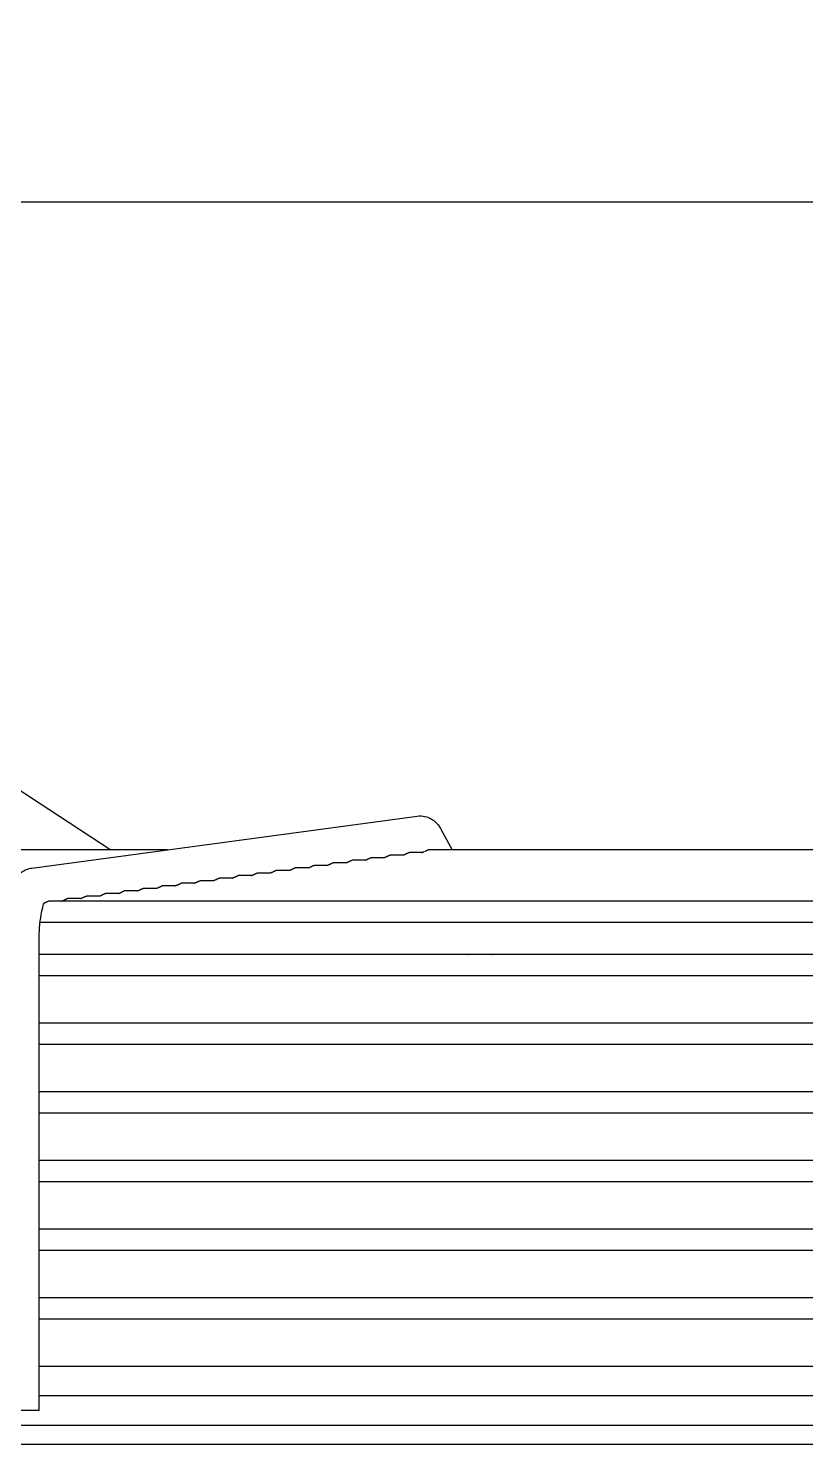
# Model space of a CAD drawing. Header units: millimetres. Extents: x 17891 to 32328, y 18593 to 29476.
# Drawn here: x 18230.04 to 18234.14, y 18984.1 to 18991.61 of the extents above; entities that cross this region are included whole.
import ezdxf

# ---------------------------------------------------------------- set-up
doc = ezdxf.new("R2010")
doc.units = ezdxf.units.MM
doc.header["$LTSCALE"] = 5
doc.layers.add('UNIT', color=6, linetype='Continuous')
doc.styles.add('SUBMITTAL', font='romans.shx', dxfattribs={"width": 0.75})
doc.dimstyles.new('SUBMITTAL', dxfattribs={"dimtxt": 0.09375, "dimasz": 0.09375, "dimexe": 0.03125, "dimexo": 0.0625, "dimgap": 0.0625, "dimtad": 0, "dimdec": 4, "dimzin": 4, "dimdsep": 46, "dimlunit": 4, "dimtxsty": 'SUBMITTAL', "dimcen": 0.09375, "dimclre": 6, "dimadec": 0, "dimazin": 0, "dimtfac": 1, "dimtdec": 0, "dimtofl": 0, "dimtmove": 0, "dimatfit": 3, "dimfxl": 0, "dimfrac": 2, "dimtolj": 1, "dimtzin": 4, "dimarcsym": 0})

msp = doc.modelspace()

# ---------------------------------------------------------------- linework, layer by layer
at = {"layer": 'UNIT'}
for p, q in [((18229.109, 18990.6942), (18239.1883, 18990.6942)), ((18229.5336, 18987.8889), (18230.4706, 18987.2749)), ((18230.0539, 18987.1783), (18232.0893, 18987.4529)), ((18232.2142, 18987.383), (18232.2741, 18987.2749)), ((18230.77, 18987.2749), (18229.2644, 18987.2749)), ((18231.9137, 18987.2331), (18231.845, 18987.2331)), ((18232.0139, 18987.2466), (18231.9452, 18987.2466)), ((18232.1138, 18987.2601), (18232.0455, 18987.2601)), ((18236.1499, 18987.2749), (18232.1474, 18987.2749)), ((18231.3126, 18987.1522), (18231.2437, 18987.1522)), ((18231.4128, 18987.1657), (18231.3439, 18987.1657)), ((18231.513, 18987.1791), (18231.4441, 18987.1791)), ((18231.6132, 18987.1926), (18231.5443, 18987.1926)), ((18231.7133, 18987.2061), (18231.6446, 18987.2061)), ((18231.8135, 18987.2196), (18231.7448, 18987.2196)), ((18230.8117, 18987.0847), (18230.7425, 18987.0847)), ((18230.9119, 18987.0982), (18230.8428, 18987.0982)), ((18231.012, 18987.1117), (18230.943, 18987.1117)), ((18231.1122, 18987.1252), (18231.0432, 18987.1252)), ((18231.2124, 18987.1387), (18231.1434, 18987.1387)), ((18238.1561, 18987.0037), (18230.1412, 18987.0037)), ((18230.3108, 18987.0172), (18230.2414, 18987.0172)), ((18230.4109, 18987.0307), (18230.3416, 18987.0307)), ((18230.5111, 18987.0442), (18230.4419, 18987.0442)), ((18230.6113, 18987.0577), (18230.5421, 18987.0577)), ((18230.7115, 18987.0712), (18230.6423, 18987.0712)), ((18230.0975, 18986.8935), (18238.1997, 18986.8935)), ((18230.0917, 18984.3163), (18230.0917, 18986.7856)), ((18238.2056, 18986.7218), (18230.0917, 18986.7218)), ((18230.1206, 18986.7232), (18230.1228, 18986.7218)), ((18230.8703, 18986.7232), (18230.8703, 18986.7218)), ((18230.0917, 18986.6115), (18238.2056, 18986.6115)), ((18238.2056, 18986.3596), (18230.0917, 18986.3596)), ((18230.0917, 18986.2493), (18238.2056, 18986.2493)), ((18238.2056, 18985.9974), (18230.0917, 18985.9974)), ((18230.0917, 18985.8871), (18238.2056, 18985.8871)), ((18238.2056, 18985.6352), (18230.0917, 18985.6352)), ((18230.0917, 18985.5249), (18238.2056, 18985.5249)), ((18238.2056, 18985.2729), (18230.0917, 18985.2729)), ((18230.0917, 18985.1627), (18238.2056, 18985.1627)), ((18238.2056, 18984.9107), (18230.0917, 18984.9107)), ((18230.0917, 18984.8005), (18238.2056, 18984.8005)), ((18238.2056, 18984.5485), (18230.0917, 18984.5485)), ((18230.0917, 18984.395), (18238.2056, 18984.395)), ((18230.0917, 18984.3163), (18229.8948, 18984.3163)), ((18229.5227, 18984.2395), (18238.7746, 18984.2395)), ((18217.2786, 18984.1391), (18251.0187, 18984.1391))]:
    msp.add_line(p, q, dxfattribs=at)
for start_param, end_param in [(0.23649, 0.259134), (1.752338, 1.774981)]:
    msp.add_ellipse((18232.4322, 18986.7872), major_axis=(-0.0861, -0.0478), ratio=0.875426, start_param=start_param, end_param=end_param, dxfattribs=at)
for points, knots in [([(18232.0893, 18987.4529), (18232.1026, 18987.4547), (18232.1166, 18987.454), (18232.1423, 18987.4482), (18232.1537, 18987.4432), (18232.1727, 18987.4319), (18232.1804, 18987.4256), (18232.1932, 18987.4132), (18232.1983, 18987.407), (18232.2071, 18987.3949), (18232.2108, 18987.389), (18232.2141, 18987.3831), (18232.2141, 18987.383), (18232.2142, 18987.383)], [3.1066861, 3.1066861, 3.1066861, 3.1066861, 3.1999885, 3.1999885, 3.2942363, 3.2942363, 3.388484, 3.388484, 3.4827318, 3.4827318, 3.5769796, 3.5769796, 3.577925, 3.577925, 3.577925, 3.577925]), ([(18231.8135, 18987.2196), (18231.8148, 18987.2201), (18231.816, 18987.2206), (18231.8172, 18987.221), (18231.8185, 18987.2215), (18231.8197, 18987.222), (18231.8209, 18987.2225), (18231.822, 18987.223), (18231.8232, 18987.2235), (18231.8242, 18987.224), (18231.8253, 18987.2245), (18231.8264, 18987.225), (18231.8273, 18987.2254), (18231.8283, 18987.2259), (18231.8293, 18987.2263), (18231.8302, 18987.2268), (18231.831, 18987.2272), (18231.8319, 18987.2276), (18231.8327, 18987.228), (18231.8335, 18987.2284), (18231.8343, 18987.2288), (18231.835, 18987.2292), (18231.8357, 18987.2295), (18231.8364, 18987.2299), (18231.8371, 18987.2302), (18231.8377, 18987.2305), (18231.8384, 18987.2308), (18231.8389, 18987.231), (18231.8395, 18987.2313), (18231.84, 18987.2315), (18231.8406, 18987.2318), (18231.8411, 18987.232), (18231.8415, 18987.2322), (18231.842, 18987.2323), (18231.8424, 18987.2325), (18231.8428, 18987.2326), (18231.8432, 18987.2328), (18231.8435, 18987.2329), (18231.8438, 18987.233), (18231.8441, 18987.233), (18231.8444, 18987.2331), (18231.8447, 18987.2331), (18231.8449, 18987.2331), (18231.8449, 18987.2331), (18231.845, 18987.2331), (18231.845, 18987.2331)], [0.17268, 0.17268, 0.17268, 0.17268, 0.195122, 0.195122, 0.195122, 0.2195122, 0.2195122, 0.2195122, 0.2439024, 0.2439024, 0.2439024, 0.2682927, 0.2682927, 0.2682927, 0.2926829, 0.2926829, 0.2926829, 0.3170732, 0.3170732, 0.3170732, 0.3414634, 0.3414634, 0.3414634, 0.3658537, 0.3658537, 0.3658537, 0.3902439, 0.3902439, 0.3902439, 0.4146341, 0.4146341, 0.4146341, 0.4390244, 0.4390244, 0.4390244, 0.4634146, 0.4634146, 0.4634146, 0.4878049, 0.4878049, 0.4878049, 0.5121951, 0.5121951, 0.5121951, 0.515732, 0.515732, 0.515732, 0.515732]), ([(18231.9137, 18987.2331), (18231.915, 18987.2336), (18231.9162, 18987.2341), (18231.9174, 18987.2345), (18231.9187, 18987.235), (18231.9199, 18987.2355), (18231.9211, 18987.236), (18231.9223, 18987.2365), (18231.9234, 18987.237), (18231.9245, 18987.2375), (18231.9256, 18987.238), (18231.9266, 18987.2385), (18231.9276, 18987.2389), (18231.9286, 18987.2394), (18231.9295, 18987.2399), (18231.9304, 18987.2403), (18231.9313, 18987.2407), (18231.9321, 18987.2411), (18231.9329, 18987.2415), (18231.9337, 18987.2419), (18231.9345, 18987.2423), (18231.9352, 18987.2427), (18231.936, 18987.243), (18231.9367, 18987.2434), (18231.9373, 18987.2437), (18231.938, 18987.244), (18231.9386, 18987.2443), (18231.9392, 18987.2445), (18231.9397, 18987.2448), (18231.9403, 18987.245), (18231.9408, 18987.2453), (18231.9413, 18987.2455), (18231.9418, 18987.2457), (18231.9422, 18987.2458), (18231.9426, 18987.246), (18231.943, 18987.2461), (18231.9434, 18987.2463), (18231.9437, 18987.2464), (18231.9441, 18987.2465), (18231.9444, 18987.2465), (18231.9447, 18987.2466), (18231.9449, 18987.2466), (18231.9451, 18987.2466), (18231.9452, 18987.2466), (18231.9452, 18987.2466), (18231.9452, 18987.2466)], [0.1723275, 0.1723275, 0.1723275, 0.1723275, 0.195122, 0.195122, 0.195122, 0.2195122, 0.2195122, 0.2195122, 0.2439024, 0.2439024, 0.2439024, 0.2682927, 0.2682927, 0.2682927, 0.2926829, 0.2926829, 0.2926829, 0.3170732, 0.3170732, 0.3170732, 0.3414634, 0.3414634, 0.3414634, 0.3658537, 0.3658537, 0.3658537, 0.3902439, 0.3902439, 0.3902439, 0.4146341, 0.4146341, 0.4146341, 0.4390244, 0.4390244, 0.4390244, 0.4634146, 0.4634146, 0.4634146, 0.4878049, 0.4878049, 0.4878049, 0.5121951, 0.5121951, 0.5121951, 0.5157454, 0.5157454, 0.5157454, 0.5157454]), ([(18232.0139, 18987.2466), (18232.0152, 18987.2471), (18232.0164, 18987.2476), (18232.0177, 18987.248), (18232.0189, 18987.2485), (18232.0202, 18987.2491), (18232.0213, 18987.2496), (18232.0225, 18987.2501), (18232.0236, 18987.2505), (18232.0247, 18987.251), (18232.0258, 18987.2515), (18232.0268, 18987.252), (18232.0278, 18987.2524), (18232.0288, 18987.2529), (18232.0297, 18987.2534), (18232.0306, 18987.2538), (18232.0315, 18987.2542), (18232.0324, 18987.2546), (18232.0332, 18987.255), (18232.034, 18987.2554), (18232.0347, 18987.2558), (18232.0355, 18987.2562), (18232.0362, 18987.2565), (18232.0369, 18987.2569), (18232.0375, 18987.2572), (18232.0382, 18987.2575), (18232.0388, 18987.2578), (18232.0394, 18987.258), (18232.04, 18987.2583), (18232.0405, 18987.2585), (18232.041, 18987.2588), (18232.0415, 18987.259), (18232.042, 18987.2592), (18232.0424, 18987.2593), (18232.0428, 18987.2595), (18232.0432, 18987.2596), (18232.0436, 18987.2598), (18232.044, 18987.2599), (18232.0443, 18987.26), (18232.0446, 18987.26), (18232.0449, 18987.2601), (18232.0451, 18987.2601), (18232.0454, 18987.2601), (18232.0454, 18987.2601), (18232.0454, 18987.2601), (18232.0455, 18987.2601)], [0.1719755, 0.1719755, 0.1719755, 0.1719755, 0.195122, 0.195122, 0.195122, 0.2195122, 0.2195122, 0.2195122, 0.2439024, 0.2439024, 0.2439024, 0.2682927, 0.2682927, 0.2682927, 0.2926829, 0.2926829, 0.2926829, 0.3170732, 0.3170732, 0.3170732, 0.3414634, 0.3414634, 0.3414634, 0.3658537, 0.3658537, 0.3658537, 0.3902439, 0.3902439, 0.3902439, 0.4146341, 0.4146341, 0.4146341, 0.4390244, 0.4390244, 0.4390244, 0.4634146, 0.4634146, 0.4634146, 0.4878049, 0.4878049, 0.4878049, 0.5121951, 0.5121951, 0.5121951, 0.5157586, 0.5157586, 0.5157586, 0.5157586]), ([(18232.1138, 18987.2601), (18232.1141, 18987.2602), (18232.1144, 18987.2603), (18232.1147, 18987.2605), (18232.1161, 18987.261), (18232.1175, 18987.2615), (18232.1188, 18987.262), (18232.1201, 18987.2626), (18232.1214, 18987.2631), (18232.1226, 18987.2636), (18232.1238, 18987.2642), (18232.125, 18987.2647), (18232.1261, 18987.2652)], [0.16559879, 0.16559879, 0.16559879, 0.16559879, 0.17073171, 0.17073171, 0.17073171, 0.19512195, 0.19512195, 0.19512195, 0.2195122, 0.2195122, 0.2195122, 0.24390244, 0.24390244, 0.24390244, 0.24390244]), ([(18232.1292, 18987.2667), (18232.1302, 18987.2672), (18232.1312, 18987.2677), (18232.1321, 18987.2682), (18232.133, 18987.2686), (18232.1339, 18987.2691), (18232.1347, 18987.2695), (18232.1356, 18987.2699), (18232.1364, 18987.2703), (18232.1371, 18987.2707), (18232.1378, 18987.2711), (18232.1386, 18987.2714), (18232.1392, 18987.2717), (18232.1399, 18987.2721), (18232.1405, 18987.2724), (18232.1411, 18987.2727), (18232.1417, 18987.273), (18232.1423, 18987.2732), (18232.1428, 18987.2734), (18232.1433, 18987.2737), (18232.1438, 18987.2739), (18232.1442, 18987.2741), (18232.1447, 18987.2742), (18232.1451, 18987.2744), (18232.1455, 18987.2745), (18232.1458, 18987.2746), (18232.1462, 18987.2747), (18232.1465, 18987.2748), (18232.1468, 18987.2748), (18232.147, 18987.2749), (18232.1473, 18987.2749), (18232.1473, 18987.2749), (18232.1473, 18987.2749), (18232.1474, 18987.2749)], [0.2682927, 0.2682927, 0.2682927, 0.2682927, 0.2926829, 0.2926829, 0.2926829, 0.3170732, 0.3170732, 0.3170732, 0.3414634, 0.3414634, 0.3414634, 0.3658537, 0.3658537, 0.3658537, 0.3902439, 0.3902439, 0.3902439, 0.4146341, 0.4146341, 0.4146341, 0.4390244, 0.4390244, 0.4390244, 0.4634146, 0.4634146, 0.4634146, 0.4878049, 0.4878049, 0.4878049, 0.5121951, 0.5121951, 0.5121951, 0.5152045, 0.5152045, 0.5152045, 0.5152045]), ([(18229.8948, 18986.7856), (18229.8948, 18986.8185), (18229.8961, 18986.8513), (18229.9013, 18986.9146), (18229.9052, 18986.9451), (18229.9156, 18987.0019), (18229.922, 18987.0283), (18229.9386, 18987.0769), (18229.9481, 18987.0993), (18229.9719, 18987.132), (18229.981, 18987.1425), (18230.0071, 18987.1629), (18230.0253, 18987.173), (18230.0495, 18987.1776), (18230.0517, 18987.178), (18230.0539, 18987.1783)], [1.570796, 1.570796, 1.570796, 1.570796, 1.877974, 1.877974, 2.185152, 2.185152, 2.49233, 2.49233, 2.799508, 2.799508, 2.940974, 2.940974, 3.091858, 3.091858, 3.106686, 3.106686, 3.106686, 3.106686]), ([(18231.2124, 18987.1387), (18231.2136, 18987.1391), (18231.2147, 18987.1395), (18231.2157, 18987.1399), (18231.217, 18987.1404), (18231.2183, 18987.1409), (18231.2194, 18987.1415), (18231.2206, 18987.142), (18231.2217, 18987.1425), (18231.2228, 18987.1429), (18231.2239, 18987.1434), (18231.2249, 18987.1439), (18231.2259, 18987.1444), (18231.2269, 18987.1449), (18231.2279, 18987.1453), (18231.2288, 18987.1457), (18231.2297, 18987.1462), (18231.2305, 18987.1466), (18231.2313, 18987.147), (18231.2321, 18987.1474), (18231.2329, 18987.1478), (18231.2336, 18987.1481), (18231.2344, 18987.1485), (18231.2351, 18987.1488), (18231.2357, 18987.1492), (18231.2364, 18987.1495), (18231.237, 18987.1498), (18231.2376, 18987.15), (18231.2381, 18987.1503), (18231.2387, 18987.1506), (18231.2392, 18987.1508), (18231.2397, 18987.151), (18231.2402, 18987.1512), (18231.2406, 18987.1514), (18231.241, 18987.1515), (18231.2414, 18987.1517), (18231.2418, 18987.1518), (18231.2422, 18987.1519), (18231.2425, 18987.152), (18231.2428, 18987.1521), (18231.2431, 18987.1521), (18231.2433, 18987.1521), (18231.2436, 18987.1522), (18231.2436, 18987.1522), (18231.2436, 18987.1522), (18231.2437, 18987.1522)], [0.1747945, 0.1747945, 0.1747945, 0.1747945, 0.195122, 0.195122, 0.195122, 0.2195122, 0.2195122, 0.2195122, 0.2439024, 0.2439024, 0.2439024, 0.2682927, 0.2682927, 0.2682927, 0.2926829, 0.2926829, 0.2926829, 0.3170732, 0.3170732, 0.3170732, 0.3414634, 0.3414634, 0.3414634, 0.3658537, 0.3658537, 0.3658537, 0.3902439, 0.3902439, 0.3902439, 0.4146341, 0.4146341, 0.4146341, 0.4390244, 0.4390244, 0.4390244, 0.4634146, 0.4634146, 0.4634146, 0.4878049, 0.4878049, 0.4878049, 0.5121951, 0.5121951, 0.5121951, 0.5156505, 0.5156505, 0.5156505, 0.5156505]), ([(18231.3126, 18987.1522), (18231.3138, 18987.1526), (18231.3149, 18987.153), (18231.316, 18987.1534), (18231.3173, 18987.154), (18231.3185, 18987.1545), (18231.3197, 18987.155), (18231.3209, 18987.1555), (18231.322, 18987.156), (18231.3231, 18987.1565), (18231.3241, 18987.1569), (18231.3252, 18987.1574), (18231.3262, 18987.1579), (18231.3272, 18987.1584), (18231.3281, 18987.1588), (18231.329, 18987.1593), (18231.3299, 18987.1597), (18231.3307, 18987.1601), (18231.3315, 18987.1605), (18231.3324, 18987.1609), (18231.3331, 18987.1613), (18231.3339, 18987.1616), (18231.3346, 18987.162), (18231.3353, 18987.1623), (18231.3359, 18987.1627), (18231.3366, 18987.163), (18231.3372, 18987.1633), (18231.3378, 18987.1635), (18231.3384, 18987.1638), (18231.3389, 18987.1641), (18231.3394, 18987.1643), (18231.3399, 18987.1645), (18231.3404, 18987.1647), (18231.3408, 18987.1649), (18231.3413, 18987.165), (18231.3417, 18987.1652), (18231.342, 18987.1653), (18231.3424, 18987.1654), (18231.3427, 18987.1655), (18231.343, 18987.1655), (18231.3433, 18987.1656), (18231.3436, 18987.1656), (18231.3438, 18987.1657), (18231.3438, 18987.1657), (18231.3439, 18987.1657), (18231.3439, 18987.1657)], [0.1744428, 0.1744428, 0.1744428, 0.1744428, 0.195122, 0.195122, 0.195122, 0.2195122, 0.2195122, 0.2195122, 0.2439024, 0.2439024, 0.2439024, 0.2682927, 0.2682927, 0.2682927, 0.2926829, 0.2926829, 0.2926829, 0.3170732, 0.3170732, 0.3170732, 0.3414634, 0.3414634, 0.3414634, 0.3658537, 0.3658537, 0.3658537, 0.3902439, 0.3902439, 0.3902439, 0.4146341, 0.4146341, 0.4146341, 0.4390244, 0.4390244, 0.4390244, 0.4634146, 0.4634146, 0.4634146, 0.4878049, 0.4878049, 0.4878049, 0.5121951, 0.5121951, 0.5121951, 0.5156642, 0.5156642, 0.5156642, 0.5156642]), ([(18231.4128, 18987.1657), (18231.414, 18987.1661), (18231.4151, 18987.1665), (18231.4162, 18987.167), (18231.4175, 18987.1675), (18231.4187, 18987.168), (18231.4199, 18987.1685), (18231.4211, 18987.169), (18231.4222, 18987.1695), (18231.4233, 18987.17), (18231.4244, 18987.1705), (18231.4254, 18987.1709), (18231.4264, 18987.1714), (18231.4274, 18987.1719), (18231.4283, 18987.1723), (18231.4292, 18987.1728), (18231.4301, 18987.1732), (18231.431, 18987.1736), (18231.4318, 18987.174), (18231.4326, 18987.1744), (18231.4334, 18987.1748), (18231.4341, 18987.1752), (18231.4348, 18987.1755), (18231.4355, 18987.1758), (18231.4362, 18987.1762), (18231.4368, 18987.1765), (18231.4374, 18987.1768), (18231.438, 18987.177), (18231.4386, 18987.1773), (18231.4391, 18987.1776), (18231.4396, 18987.1778), (18231.4402, 18987.178), (18231.4406, 18987.1782), (18231.4411, 18987.1784), (18231.4415, 18987.1785), (18231.4419, 18987.1787), (18231.4423, 18987.1788), (18231.4426, 18987.1789), (18231.4429, 18987.179), (18231.4432, 18987.179), (18231.4435, 18987.1791), (18231.4438, 18987.1791), (18231.444, 18987.1791), (18231.444, 18987.1791), (18231.4441, 18987.1791), (18231.4441, 18987.1791)], [0.1740907, 0.1740907, 0.1740907, 0.1740907, 0.195122, 0.195122, 0.195122, 0.2195122, 0.2195122, 0.2195122, 0.2439024, 0.2439024, 0.2439024, 0.2682927, 0.2682927, 0.2682927, 0.2926829, 0.2926829, 0.2926829, 0.3170732, 0.3170732, 0.3170732, 0.3414634, 0.3414634, 0.3414634, 0.3658537, 0.3658537, 0.3658537, 0.3902439, 0.3902439, 0.3902439, 0.4146341, 0.4146341, 0.4146341, 0.4390244, 0.4390244, 0.4390244, 0.4634146, 0.4634146, 0.4634146, 0.4878049, 0.4878049, 0.4878049, 0.5121951, 0.5121951, 0.5121951, 0.5156779, 0.5156779, 0.5156779, 0.5156779]), ([(18231.513, 18987.1791), (18231.5142, 18987.1796), (18231.5153, 18987.18), (18231.5165, 18987.1805), (18231.5177, 18987.181), (18231.519, 18987.1815), (18231.5202, 18987.182), (18231.5213, 18987.1825), (18231.5225, 18987.183), (18231.5235, 18987.1835), (18231.5246, 18987.184), (18231.5256, 18987.1844), (18231.5266, 18987.1849), (18231.5276, 18987.1854), (18231.5286, 18987.1858), (18231.5295, 18987.1863), (18231.5303, 18987.1867), (18231.5312, 18987.1871), (18231.532, 18987.1875), (18231.5328, 18987.1879), (18231.5336, 18987.1883), (18231.5343, 18987.1887), (18231.5351, 18987.189), (18231.5357, 18987.1893), (18231.5364, 18987.1897), (18231.5371, 18987.19), (18231.5377, 18987.1903), (18231.5382, 18987.1905), (18231.5388, 18987.1908), (18231.5394, 18987.1911), (18231.5399, 18987.1913), (18231.5404, 18987.1915), (18231.5408, 18987.1917), (18231.5413, 18987.1919), (18231.5417, 18987.192), (18231.5421, 18987.1922), (18231.5425, 18987.1923), (18231.5428, 18987.1924), (18231.5432, 18987.1925), (18231.5435, 18987.1925), (18231.5438, 18987.1926), (18231.544, 18987.1926), (18231.5442, 18987.1926), (18231.5443, 18987.1926), (18231.5443, 18987.1926), (18231.5443, 18987.1926)], [0.1737382, 0.1737382, 0.1737382, 0.1737382, 0.195122, 0.195122, 0.195122, 0.2195122, 0.2195122, 0.2195122, 0.2439024, 0.2439024, 0.2439024, 0.2682927, 0.2682927, 0.2682927, 0.2926829, 0.2926829, 0.2926829, 0.3170732, 0.3170732, 0.3170732, 0.3414634, 0.3414634, 0.3414634, 0.3658537, 0.3658537, 0.3658537, 0.3902439, 0.3902439, 0.3902439, 0.4146341, 0.4146341, 0.4146341, 0.4390244, 0.4390244, 0.4390244, 0.4634146, 0.4634146, 0.4634146, 0.4878049, 0.4878049, 0.4878049, 0.5121951, 0.5121951, 0.5121951, 0.5156915, 0.5156915, 0.5156915, 0.5156915]), ([(18231.6132, 18987.1926), (18231.6144, 18987.1931), (18231.6156, 18987.1935), (18231.6167, 18987.194), (18231.618, 18987.1945), (18231.6192, 18987.195), (18231.6204, 18987.1955), (18231.6216, 18987.196), (18231.6227, 18987.1965), (18231.6238, 18987.197), (18231.6249, 18987.1975), (18231.6259, 18987.198), (18231.6269, 18987.1984), (18231.6279, 18987.1989), (18231.6288, 18987.1993), (18231.6297, 18987.1998), (18231.6306, 18987.2002), (18231.6314, 18987.2006), (18231.6322, 18987.201), (18231.6331, 18987.2014), (18231.6338, 18987.2018), (18231.6346, 18987.2022), (18231.6353, 18987.2025), (18231.636, 18987.2028), (18231.6366, 18987.2032), (18231.6373, 18987.2035), (18231.6379, 18987.2038), (18231.6385, 18987.204), (18231.6391, 18987.2043), (18231.6396, 18987.2045), (18231.6401, 18987.2048), (18231.6406, 18987.205), (18231.6411, 18987.2052), (18231.6415, 18987.2053), (18231.6419, 18987.2055), (18231.6423, 18987.2057), (18231.6427, 18987.2058), (18231.6431, 18987.2059), (18231.6434, 18987.206), (18231.6437, 18987.206), (18231.644, 18987.2061), (18231.6442, 18987.2061), (18231.6445, 18987.2061), (18231.6445, 18987.2061), (18231.6445, 18987.2061), (18231.6446, 18987.2061)], [0.1733855, 0.1733855, 0.1733855, 0.1733855, 0.195122, 0.195122, 0.195122, 0.2195122, 0.2195122, 0.2195122, 0.2439024, 0.2439024, 0.2439024, 0.2682927, 0.2682927, 0.2682927, 0.2926829, 0.2926829, 0.2926829, 0.3170732, 0.3170732, 0.3170732, 0.3414634, 0.3414634, 0.3414634, 0.3658537, 0.3658537, 0.3658537, 0.3902439, 0.3902439, 0.3902439, 0.4146341, 0.4146341, 0.4146341, 0.4390244, 0.4390244, 0.4390244, 0.4634146, 0.4634146, 0.4634146, 0.4878049, 0.4878049, 0.4878049, 0.5121951, 0.5121951, 0.5121951, 0.5157051, 0.5157051, 0.5157051, 0.5157051]), ([(18231.7133, 18987.2061), (18231.7146, 18987.2066), (18231.7158, 18987.207), (18231.7169, 18987.2075), (18231.7182, 18987.208), (18231.7194, 18987.2085), (18231.7206, 18987.209), (18231.7218, 18987.2095), (18231.7229, 18987.21), (18231.724, 18987.2105), (18231.7251, 18987.211), (18231.7261, 18987.2115), (18231.7271, 18987.2119), (18231.7281, 18987.2124), (18231.729, 18987.2128), (18231.7299, 18987.2133), (18231.7308, 18987.2137), (18231.7317, 18987.2141), (18231.7325, 18987.2145), (18231.7333, 18987.2149), (18231.7341, 18987.2153), (18231.7348, 18987.2157), (18231.7355, 18987.216), (18231.7362, 18987.2164), (18231.7369, 18987.2167), (18231.7375, 18987.217), (18231.7381, 18987.2173), (18231.7387, 18987.2175), (18231.7393, 18987.2178), (18231.7398, 18987.218), (18231.7403, 18987.2183), (18231.7408, 18987.2185), (18231.7413, 18987.2187), (18231.7417, 18987.2188), (18231.7422, 18987.219), (18231.7426, 18987.2192), (18231.7429, 18987.2193), (18231.7433, 18987.2194), (18231.7436, 18987.2195), (18231.7439, 18987.2195), (18231.7442, 18987.2196), (18231.7445, 18987.2196), (18231.7447, 18987.2196), (18231.7447, 18987.2196), (18231.7448, 18987.2196), (18231.7448, 18987.2196)], [0.1730327, 0.1730327, 0.1730327, 0.1730327, 0.195122, 0.195122, 0.195122, 0.2195122, 0.2195122, 0.2195122, 0.2439024, 0.2439024, 0.2439024, 0.2682927, 0.2682927, 0.2682927, 0.2926829, 0.2926829, 0.2926829, 0.3170732, 0.3170732, 0.3170732, 0.3414634, 0.3414634, 0.3414634, 0.3658537, 0.3658537, 0.3658537, 0.3902439, 0.3902439, 0.3902439, 0.4146341, 0.4146341, 0.4146341, 0.4390244, 0.4390244, 0.4390244, 0.4634146, 0.4634146, 0.4634146, 0.4878049, 0.4878049, 0.4878049, 0.5121951, 0.5121951, 0.5121951, 0.5157186, 0.5157186, 0.5157186, 0.5157186]), ([(18230.7115, 18987.0712), (18230.7125, 18987.0716), (18230.7135, 18987.072), (18230.7145, 18987.0724), (18230.7158, 18987.0729), (18230.7171, 18987.0734), (18230.7182, 18987.0739), (18230.7194, 18987.0744), (18230.7206, 18987.0749), (18230.7216, 18987.0754), (18230.7227, 18987.0759), (18230.7238, 18987.0764), (18230.7248, 18987.0768), (18230.7257, 18987.0773), (18230.7267, 18987.0778), (18230.7276, 18987.0782), (18230.7285, 18987.0787), (18230.7293, 18987.0791), (18230.7302, 18987.0795), (18230.731, 18987.0799), (18230.7317, 18987.0803), (18230.7325, 18987.0806), (18230.7332, 18987.081), (18230.7339, 18987.0813), (18230.7346, 18987.0817), (18230.7352, 18987.082), (18230.7358, 18987.0823), (18230.7364, 18987.0825), (18230.737, 18987.0828), (18230.7375, 18987.0831), (18230.7381, 18987.0833), (18230.7386, 18987.0835), (18230.739, 18987.0837), (18230.7395, 18987.0839), (18230.7399, 18987.084), (18230.7403, 18987.0842), (18230.7407, 18987.0843), (18230.741, 18987.0844), (18230.7414, 18987.0845), (18230.7417, 18987.0846), (18230.742, 18987.0846), (18230.7422, 18987.0847), (18230.7424, 18987.0847), (18230.7425, 18987.0847), (18230.7425, 18987.0847), (18230.7425, 18987.0847)], [0.1765439, 0.1765439, 0.1765439, 0.1765439, 0.195122, 0.195122, 0.195122, 0.2195122, 0.2195122, 0.2195122, 0.2439024, 0.2439024, 0.2439024, 0.2682927, 0.2682927, 0.2682927, 0.2926829, 0.2926829, 0.2926829, 0.3170732, 0.3170732, 0.3170732, 0.3414634, 0.3414634, 0.3414634, 0.3658537, 0.3658537, 0.3658537, 0.3902439, 0.3902439, 0.3902439, 0.4146341, 0.4146341, 0.4146341, 0.4390244, 0.4390244, 0.4390244, 0.4634146, 0.4634146, 0.4634146, 0.4878049, 0.4878049, 0.4878049, 0.5121951, 0.5121951, 0.5121951, 0.5155818, 0.5155818, 0.5155818, 0.5155818]), ([(18230.8117, 18987.0847), (18230.8127, 18987.0851), (18230.8138, 18987.0855), (18230.8148, 18987.0859), (18230.8161, 18987.0864), (18230.8173, 18987.0869), (18230.8185, 18987.0874), (18230.8197, 18987.0879), (18230.8208, 18987.0884), (18230.8219, 18987.0889), (18230.823, 18987.0894), (18230.824, 18987.0899), (18230.825, 18987.0904), (18230.826, 18987.0908), (18230.8269, 18987.0913), (18230.8278, 18987.0917), (18230.8287, 18987.0922), (18230.8296, 18987.0926), (18230.8304, 18987.093), (18230.8312, 18987.0934), (18230.832, 18987.0938), (18230.8327, 18987.0941), (18230.8334, 18987.0945), (18230.8341, 18987.0948), (18230.8348, 18987.0952), (18230.8354, 18987.0955), (18230.8361, 18987.0958), (18230.8366, 18987.096), (18230.8372, 18987.0963), (18230.8378, 18987.0966), (18230.8383, 18987.0968), (18230.8388, 18987.097), (18230.8393, 18987.0972), (18230.8397, 18987.0974), (18230.8401, 18987.0975), (18230.8405, 18987.0977), (18230.8409, 18987.0978), (18230.8413, 18987.0979), (18230.8416, 18987.098), (18230.8419, 18987.0981), (18230.8422, 18987.0981), (18230.8424, 18987.0982), (18230.8427, 18987.0982), (18230.8427, 18987.0982), (18230.8427, 18987.0982), (18230.8428, 18987.0982)], [0.1761954, 0.1761954, 0.1761954, 0.1761954, 0.195122, 0.195122, 0.195122, 0.2195122, 0.2195122, 0.2195122, 0.2439024, 0.2439024, 0.2439024, 0.2682927, 0.2682927, 0.2682927, 0.2926829, 0.2926829, 0.2926829, 0.3170732, 0.3170732, 0.3170732, 0.3414634, 0.3414634, 0.3414634, 0.3658537, 0.3658537, 0.3658537, 0.3902439, 0.3902439, 0.3902439, 0.4146341, 0.4146341, 0.4146341, 0.4390244, 0.4390244, 0.4390244, 0.4634146, 0.4634146, 0.4634146, 0.4878049, 0.4878049, 0.4878049, 0.5121951, 0.5121951, 0.5121951, 0.5155955, 0.5155955, 0.5155955, 0.5155955]), ([(18230.9119, 18987.0982), (18230.9129, 18987.0986), (18230.914, 18987.099), (18230.915, 18987.0994), (18230.9163, 18987.0999), (18230.9175, 18987.1004), (18230.9187, 18987.1009), (18230.9199, 18987.1014), (18230.921, 18987.1019), (18230.9221, 18987.1024), (18230.9232, 18987.1029), (18230.9242, 18987.1034), (18230.9252, 18987.1039), (18230.9262, 18987.1043), (18230.9272, 18987.1048), (18230.9281, 18987.1052), (18230.929, 18987.1057), (18230.9298, 18987.1061), (18230.9306, 18987.1065), (18230.9314, 18987.1069), (18230.9322, 18987.1073), (18230.9329, 18987.1076), (18230.9337, 18987.108), (18230.9344, 18987.1083), (18230.935, 18987.1087), (18230.9357, 18987.109), (18230.9363, 18987.1093), (18230.9369, 18987.1095), (18230.9375, 18987.1098), (18230.938, 18987.1101), (18230.9385, 18987.1103), (18230.939, 18987.1105), (18230.9395, 18987.1107), (18230.9399, 18987.1109), (18230.9404, 18987.111), (18230.9408, 18987.1112), (18230.9411, 18987.1113), (18230.9415, 18987.1114), (18230.9418, 18987.1115), (18230.9421, 18987.1116), (18230.9424, 18987.1116), (18230.9427, 18987.1117), (18230.9429, 18987.1117), (18230.9429, 18987.1117), (18230.943, 18987.1117), (18230.943, 18987.1117)], [0.1758462, 0.1758462, 0.1758462, 0.1758462, 0.195122, 0.195122, 0.195122, 0.2195122, 0.2195122, 0.2195122, 0.2439024, 0.2439024, 0.2439024, 0.2682927, 0.2682927, 0.2682927, 0.2926829, 0.2926829, 0.2926829, 0.3170732, 0.3170732, 0.3170732, 0.3414634, 0.3414634, 0.3414634, 0.3658537, 0.3658537, 0.3658537, 0.3902439, 0.3902439, 0.3902439, 0.4146341, 0.4146341, 0.4146341, 0.4390244, 0.4390244, 0.4390244, 0.4634146, 0.4634146, 0.4634146, 0.4878049, 0.4878049, 0.4878049, 0.5121951, 0.5121951, 0.5121951, 0.5156093, 0.5156093, 0.5156093, 0.5156093]), ([(18231.012, 18987.1117), (18231.0131, 18987.1121), (18231.0142, 18987.1125), (18231.0153, 18987.1129), (18231.0165, 18987.1134), (18231.0178, 18987.1139), (18231.019, 18987.1144), (18231.0201, 18987.1149), (18231.0213, 18987.1154), (18231.0224, 18987.1159), (18231.0234, 18987.1164), (18231.0245, 18987.1169), (18231.0255, 18987.1174), (18231.0264, 18987.1178), (18231.0274, 18987.1183), (18231.0283, 18987.1187), (18231.0292, 18987.1192), (18231.03, 18987.1196), (18231.0309, 18987.12), (18231.0317, 18987.1204), (18231.0324, 18987.1208), (18231.0332, 18987.1211), (18231.0339, 18987.1215), (18231.0346, 18987.1218), (18231.0352, 18987.1222), (18231.0359, 18987.1225), (18231.0365, 18987.1228), (18231.0371, 18987.123), (18231.0377, 18987.1233), (18231.0382, 18987.1236), (18231.0387, 18987.1238), (18231.0392, 18987.124), (18231.0397, 18987.1242), (18231.0402, 18987.1244), (18231.0406, 18987.1245), (18231.041, 18987.1247), (18231.0414, 18987.1248), (18231.0417, 18987.1249), (18231.0421, 18987.125), (18231.0423, 18987.1251), (18231.0426, 18987.1251), (18231.0429, 18987.1252), (18231.0431, 18987.1252), (18231.0432, 18987.1252), (18231.0432, 18987.1252), (18231.0432, 18987.1252)], [0.1754963, 0.1754963, 0.1754963, 0.1754963, 0.195122, 0.195122, 0.195122, 0.2195122, 0.2195122, 0.2195122, 0.2439024, 0.2439024, 0.2439024, 0.2682927, 0.2682927, 0.2682927, 0.2926829, 0.2926829, 0.2926829, 0.3170732, 0.3170732, 0.3170732, 0.3414634, 0.3414634, 0.3414634, 0.3658537, 0.3658537, 0.3658537, 0.3902439, 0.3902439, 0.3902439, 0.4146341, 0.4146341, 0.4146341, 0.4390244, 0.4390244, 0.4390244, 0.4634146, 0.4634146, 0.4634146, 0.4878049, 0.4878049, 0.4878049, 0.5121951, 0.5121951, 0.5121951, 0.5156231, 0.5156231, 0.5156231, 0.5156231]), ([(18231.1122, 18987.1252), (18231.1134, 18987.1256), (18231.1144, 18987.126), (18231.1155, 18987.1264), (18231.1168, 18987.1269), (18231.118, 18987.1274), (18231.1192, 18987.1279), (18231.1204, 18987.1284), (18231.1215, 18987.1289), (18231.1226, 18987.1294), (18231.1237, 18987.1299), (18231.1247, 18987.1304), (18231.1257, 18987.1309), (18231.1267, 18987.1313), (18231.1276, 18987.1318), (18231.1285, 18987.1322), (18231.1294, 18987.1327), (18231.1303, 18987.1331), (18231.1311, 18987.1335), (18231.1319, 18987.1339), (18231.1327, 18987.1343), (18231.1334, 18987.1346), (18231.1341, 18987.135), (18231.1348, 18987.1353), (18231.1355, 18987.1357), (18231.1361, 18987.136), (18231.1368, 18987.1363), (18231.1373, 18987.1365), (18231.1379, 18987.1368), (18231.1385, 18987.1371), (18231.139, 18987.1373), (18231.1395, 18987.1375), (18231.1399, 18987.1377), (18231.1404, 18987.1379), (18231.1408, 18987.138), (18231.1412, 18987.1382), (18231.1416, 18987.1383), (18231.1419, 18987.1384), (18231.1423, 18987.1385), (18231.1426, 18987.1386), (18231.1429, 18987.1386), (18231.1431, 18987.1387), (18231.1433, 18987.1387), (18231.1434, 18987.1387), (18231.1434, 18987.1387), (18231.1434, 18987.1387)], [0.1751457, 0.1751457, 0.1751457, 0.1751457, 0.195122, 0.195122, 0.195122, 0.2195122, 0.2195122, 0.2195122, 0.2439024, 0.2439024, 0.2439024, 0.2682927, 0.2682927, 0.2682927, 0.2926829, 0.2926829, 0.2926829, 0.3170732, 0.3170732, 0.3170732, 0.3414634, 0.3414634, 0.3414634, 0.3658537, 0.3658537, 0.3658537, 0.3902439, 0.3902439, 0.3902439, 0.4146341, 0.4146341, 0.4146341, 0.4390244, 0.4390244, 0.4390244, 0.4634146, 0.4634146, 0.4634146, 0.4878049, 0.4878049, 0.4878049, 0.5121951, 0.5121951, 0.5121951, 0.5156368, 0.5156368, 0.5156368, 0.5156368]), ([(18230.1182, 18986.9934), (18230.1189, 18986.9937), (18230.1196, 18986.994), (18230.1202, 18986.9943), (18230.1213, 18986.9948), (18230.1223, 18986.9953), (18230.1233, 18986.9958), (18230.1243, 18986.9963), (18230.1253, 18986.9967), (18230.1262, 18986.9972), (18230.1271, 18986.9976), (18230.1279, 18986.9981), (18230.1288, 18986.9985), (18230.1296, 18986.9989), (18230.1304, 18986.9993), (18230.1311, 18986.9996), (18230.1318, 18987), (18230.1325, 18987.0003), (18230.1332, 18987.0007), (18230.1338, 18987.001), (18230.1345, 18987.0013), (18230.135, 18987.0016), (18230.1356, 18987.0018), (18230.1362, 18987.0021), (18230.1367, 18987.0023), (18230.1372, 18987.0025), (18230.1377, 18987.0027), (18230.1381, 18987.0029), (18230.1386, 18987.0031), (18230.139, 18987.0032), (18230.1393, 18987.0033), (18230.1397, 18987.0034), (18230.14, 18987.0035), (18230.1403, 18987.0036), (18230.1406, 18987.0037), (18230.1409, 18987.0037), (18230.1411, 18987.0037), (18230.1411, 18987.0037), (18230.1412, 18987.0037), (18230.1412, 18987.0037)], [0.2291588, 0.2291588, 0.2291588, 0.2291588, 0.2439024, 0.2439024, 0.2439024, 0.2682927, 0.2682927, 0.2682927, 0.2926829, 0.2926829, 0.2926829, 0.3170732, 0.3170732, 0.3170732, 0.3414634, 0.3414634, 0.3414634, 0.3658537, 0.3658537, 0.3658537, 0.3902439, 0.3902439, 0.3902439, 0.4146341, 0.4146341, 0.4146341, 0.4390244, 0.4390244, 0.4390244, 0.4634146, 0.4634146, 0.4634146, 0.4878049, 0.4878049, 0.4878049, 0.5121951, 0.5121951, 0.5121951, 0.5154991, 0.5154991, 0.5154991, 0.5154991]), ([(18230.2106, 18987.0037), (18230.2115, 18987.0041), (18230.2124, 18987.0044), (18230.2133, 18987.0048), (18230.2146, 18987.0053), (18230.2159, 18987.0058), (18230.217, 18987.0063), (18230.2182, 18987.0068), (18230.2194, 18987.0073), (18230.2205, 18987.0078), (18230.2215, 18987.0083), (18230.2226, 18987.0088), (18230.2236, 18987.0093), (18230.2246, 18987.0098), (18230.2255, 18987.0102), (18230.2264, 18987.0107), (18230.2273, 18987.0111), (18230.2282, 18987.0116), (18230.229, 18987.012), (18230.2298, 18987.0124), (18230.2306, 18987.0128), (18230.2313, 18987.0131), (18230.2321, 18987.0135), (18230.2328, 18987.0138), (18230.2334, 18987.0142), (18230.2341, 18987.0145), (18230.2347, 18987.0148), (18230.2353, 18987.0151), (18230.2359, 18987.0153), (18230.2364, 18987.0156), (18230.2369, 18987.0158), (18230.2374, 18987.016), (18230.2379, 18987.0162), (18230.2383, 18987.0164), (18230.2388, 18987.0166), (18230.2392, 18987.0167), (18230.2396, 18987.0168), (18230.2399, 18987.0169), (18230.2403, 18987.017), (18230.2405, 18987.0171), (18230.2408, 18987.0172), (18230.2411, 18987.0172), (18230.2413, 18987.0172), (18230.2414, 18987.0172), (18230.2414, 18987.0172), (18230.2414, 18987.0172)], [0.1782737, 0.1782737, 0.1782737, 0.1782737, 0.195122, 0.195122, 0.195122, 0.2195122, 0.2195122, 0.2195122, 0.2439024, 0.2439024, 0.2439024, 0.2682927, 0.2682927, 0.2682927, 0.2926829, 0.2926829, 0.2926829, 0.3170732, 0.3170732, 0.3170732, 0.3414634, 0.3414634, 0.3414634, 0.3658537, 0.3658537, 0.3658537, 0.3902439, 0.3902439, 0.3902439, 0.4146341, 0.4146341, 0.4146341, 0.4390244, 0.4390244, 0.4390244, 0.4634146, 0.4634146, 0.4634146, 0.4878049, 0.4878049, 0.4878049, 0.5121951, 0.5121951, 0.5121951, 0.5155129, 0.5155129, 0.5155129, 0.5155129]), ([(18230.3108, 18987.0172), (18230.3117, 18987.0176), (18230.3127, 18987.0179), (18230.3136, 18987.0183), (18230.3149, 18987.0188), (18230.3161, 18987.0193), (18230.3173, 18987.0198), (18230.3185, 18987.0204), (18230.3196, 18987.0209), (18230.3207, 18987.0214), (18230.3218, 18987.0219), (18230.3228, 18987.0223), (18230.3238, 18987.0228), (18230.3248, 18987.0233), (18230.3257, 18987.0237), (18230.3267, 18987.0242), (18230.3276, 18987.0246), (18230.3284, 18987.0251), (18230.3292, 18987.0255), (18230.33, 18987.0259), (18230.3308, 18987.0263), (18230.3316, 18987.0266), (18230.3323, 18987.027), (18230.333, 18987.0273), (18230.3336, 18987.0277), (18230.3343, 18987.028), (18230.3349, 18987.0283), (18230.3355, 18987.0286), (18230.3361, 18987.0288), (18230.3366, 18987.0291), (18230.3371, 18987.0293), (18230.3377, 18987.0295), (18230.3381, 18987.0297), (18230.3386, 18987.0299), (18230.339, 18987.0301), (18230.3394, 18987.0302), (18230.3398, 18987.0303), (18230.3401, 18987.0304), (18230.3405, 18987.0305), (18230.3408, 18987.0306), (18230.3411, 18987.0307), (18230.3413, 18987.0307), (18230.3416, 18987.0307), (18230.3416, 18987.0307), (18230.3416, 18987.0307), (18230.3416, 18987.0307)], [0.1779295, 0.1779295, 0.1779295, 0.1779295, 0.195122, 0.195122, 0.195122, 0.2195122, 0.2195122, 0.2195122, 0.2439024, 0.2439024, 0.2439024, 0.2682927, 0.2682927, 0.2682927, 0.2926829, 0.2926829, 0.2926829, 0.3170732, 0.3170732, 0.3170732, 0.3414634, 0.3414634, 0.3414634, 0.3658537, 0.3658537, 0.3658537, 0.3902439, 0.3902439, 0.3902439, 0.4146341, 0.4146341, 0.4146341, 0.4390244, 0.4390244, 0.4390244, 0.4634146, 0.4634146, 0.4634146, 0.4878049, 0.4878049, 0.4878049, 0.5121951, 0.5121951, 0.5121951, 0.5155267, 0.5155267, 0.5155267, 0.5155267]), ([(18230.4109, 18987.0307), (18230.4119, 18987.0311), (18230.4129, 18987.0314), (18230.4138, 18987.0318), (18230.4151, 18987.0323), (18230.4163, 18987.0328), (18230.4175, 18987.0334), (18230.4187, 18987.0339), (18230.4198, 18987.0344), (18230.4209, 18987.0349), (18230.422, 18987.0354), (18230.4231, 18987.0359), (18230.424, 18987.0363), (18230.425, 18987.0368), (18230.426, 18987.0373), (18230.4269, 18987.0377), (18230.4278, 18987.0381), (18230.4286, 18987.0386), (18230.4295, 18987.039), (18230.4303, 18987.0394), (18230.431, 18987.0398), (18230.4318, 18987.0401), (18230.4325, 18987.0405), (18230.4332, 18987.0408), (18230.4339, 18987.0412), (18230.4345, 18987.0415), (18230.4351, 18987.0418), (18230.4357, 18987.0421), (18230.4363, 18987.0423), (18230.4369, 18987.0426), (18230.4374, 18987.0428), (18230.4379, 18987.043), (18230.4384, 18987.0432), (18230.4388, 18987.0434), (18230.4392, 18987.0436), (18230.4396, 18987.0437), (18230.44, 18987.0438), (18230.4404, 18987.0439), (18230.4407, 18987.044), (18230.441, 18987.0441), (18230.4413, 18987.0442), (18230.4416, 18987.0442), (18230.4418, 18987.0442), (18230.4418, 18987.0442), (18230.4418, 18987.0442), (18230.4419, 18987.0442)], [0.1775844, 0.1775844, 0.1775844, 0.1775844, 0.195122, 0.195122, 0.195122, 0.2195122, 0.2195122, 0.2195122, 0.2439024, 0.2439024, 0.2439024, 0.2682927, 0.2682927, 0.2682927, 0.2926829, 0.2926829, 0.2926829, 0.3170732, 0.3170732, 0.3170732, 0.3414634, 0.3414634, 0.3414634, 0.3658537, 0.3658537, 0.3658537, 0.3902439, 0.3902439, 0.3902439, 0.4146341, 0.4146341, 0.4146341, 0.4390244, 0.4390244, 0.4390244, 0.4634146, 0.4634146, 0.4634146, 0.4878049, 0.4878049, 0.4878049, 0.5121951, 0.5121951, 0.5121951, 0.5155404, 0.5155404, 0.5155404, 0.5155404]), ([(18230.5111, 18987.0442), (18230.5121, 18987.0446), (18230.5131, 18987.0449), (18230.514, 18987.0453), (18230.5153, 18987.0458), (18230.5166, 18987.0464), (18230.5178, 18987.0469), (18230.5189, 18987.0474), (18230.5201, 18987.0479), (18230.5212, 18987.0484), (18230.5223, 18987.0489), (18230.5233, 18987.0494), (18230.5243, 18987.0498), (18230.5253, 18987.0503), (18230.5262, 18987.0508), (18230.5271, 18987.0512), (18230.528, 18987.0516), (18230.5289, 18987.0521), (18230.5297, 18987.0525), (18230.5305, 18987.0529), (18230.5313, 18987.0533), (18230.532, 18987.0536), (18230.5327, 18987.054), (18230.5334, 18987.0543), (18230.5341, 18987.0547), (18230.5348, 18987.055), (18230.5354, 18987.0553), (18230.536, 18987.0556), (18230.5365, 18987.0558), (18230.5371, 18987.0561), (18230.5376, 18987.0563), (18230.5381, 18987.0565), (18230.5386, 18987.0567), (18230.539, 18987.0569), (18230.5395, 18987.0571), (18230.5399, 18987.0572), (18230.5402, 18987.0573), (18230.5406, 18987.0574), (18230.5409, 18987.0575), (18230.5412, 18987.0576), (18230.5415, 18987.0576), (18230.5418, 18987.0577), (18230.542, 18987.0577), (18230.542, 18987.0577), (18230.5421, 18987.0577), (18230.5421, 18987.0577)], [0.1772384, 0.1772384, 0.1772384, 0.1772384, 0.195122, 0.195122, 0.195122, 0.2195122, 0.2195122, 0.2195122, 0.2439024, 0.2439024, 0.2439024, 0.2682927, 0.2682927, 0.2682927, 0.2926829, 0.2926829, 0.2926829, 0.3170732, 0.3170732, 0.3170732, 0.3414634, 0.3414634, 0.3414634, 0.3658537, 0.3658537, 0.3658537, 0.3902439, 0.3902439, 0.3902439, 0.4146341, 0.4146341, 0.4146341, 0.4390244, 0.4390244, 0.4390244, 0.4634146, 0.4634146, 0.4634146, 0.4878049, 0.4878049, 0.4878049, 0.5121951, 0.5121951, 0.5121951, 0.5155542, 0.5155542, 0.5155542, 0.5155542]), ([(18230.6113, 18987.0577), (18230.6123, 18987.0581), (18230.6133, 18987.0585), (18230.6143, 18987.0588), (18230.6156, 18987.0594), (18230.6168, 18987.0599), (18230.618, 18987.0604), (18230.6192, 18987.0609), (18230.6203, 18987.0614), (18230.6214, 18987.0619), (18230.6225, 18987.0624), (18230.6235, 18987.0629), (18230.6245, 18987.0633), (18230.6255, 18987.0638), (18230.6265, 18987.0643), (18230.6274, 18987.0647), (18230.6283, 18987.0652), (18230.6291, 18987.0656), (18230.6299, 18987.066), (18230.6307, 18987.0664), (18230.6315, 18987.0668), (18230.6322, 18987.0671), (18230.633, 18987.0675), (18230.6337, 18987.0678), (18230.6343, 18987.0682), (18230.635, 18987.0685), (18230.6356, 18987.0688), (18230.6362, 18987.069), (18230.6368, 18987.0693), (18230.6373, 18987.0696), (18230.6378, 18987.0698), (18230.6383, 18987.07), (18230.6388, 18987.0702), (18230.6392, 18987.0704), (18230.6397, 18987.0706), (18230.6401, 18987.0707), (18230.6405, 18987.0708), (18230.6408, 18987.0709), (18230.6412, 18987.071), (18230.6414, 18987.0711), (18230.6417, 18987.0711), (18230.642, 18987.0712), (18230.6422, 18987.0712), (18230.6423, 18987.0712), (18230.6423, 18987.0712), (18230.6423, 18987.0712)], [0.1768915, 0.1768915, 0.1768915, 0.1768915, 0.195122, 0.195122, 0.195122, 0.2195122, 0.2195122, 0.2195122, 0.2439024, 0.2439024, 0.2439024, 0.2682927, 0.2682927, 0.2682927, 0.2926829, 0.2926829, 0.2926829, 0.3170732, 0.3170732, 0.3170732, 0.3414634, 0.3414634, 0.3414634, 0.3658537, 0.3658537, 0.3658537, 0.3902439, 0.3902439, 0.3902439, 0.4146341, 0.4146341, 0.4146341, 0.4390244, 0.4390244, 0.4390244, 0.4634146, 0.4634146, 0.4634146, 0.4878049, 0.4878049, 0.4878049, 0.5121951, 0.5121951, 0.5121951, 0.515568, 0.515568, 0.515568, 0.515568]), ([(18230.0917, 18986.7856), (18230.0917, 18986.8121), (18230.0927, 18986.8385), (18230.0966, 18986.8881), (18230.0994, 18986.9112), (18230.1062, 18986.9506), (18230.11, 18986.9672), (18230.1153, 18986.9852), (18230.1168, 18986.9897), (18230.1182, 18986.9934)], [1.5707963, 1.5707963, 1.5707963, 1.5707963, 1.8648194, 1.8648194, 2.1537199, 2.1537199, 2.4236626, 2.4236626, 2.5311599, 2.5311599, 2.5311599, 2.5311599])]:
    msp.add_open_spline(points, degree=3, knots=knots, dxfattribs=at)

# ---------------------------------------------------------------- leaders
msp.add_leader([(18445.5453, 18980.8702), (18434.2138, 18999.1166), (18220.0241, 18999.1166)], dimstyle='SUBMITTAL', override={"dimscale": 36, "dimarcsym": 1}, dxfattribs=at)

doc.saveas('drawing.dxf')
